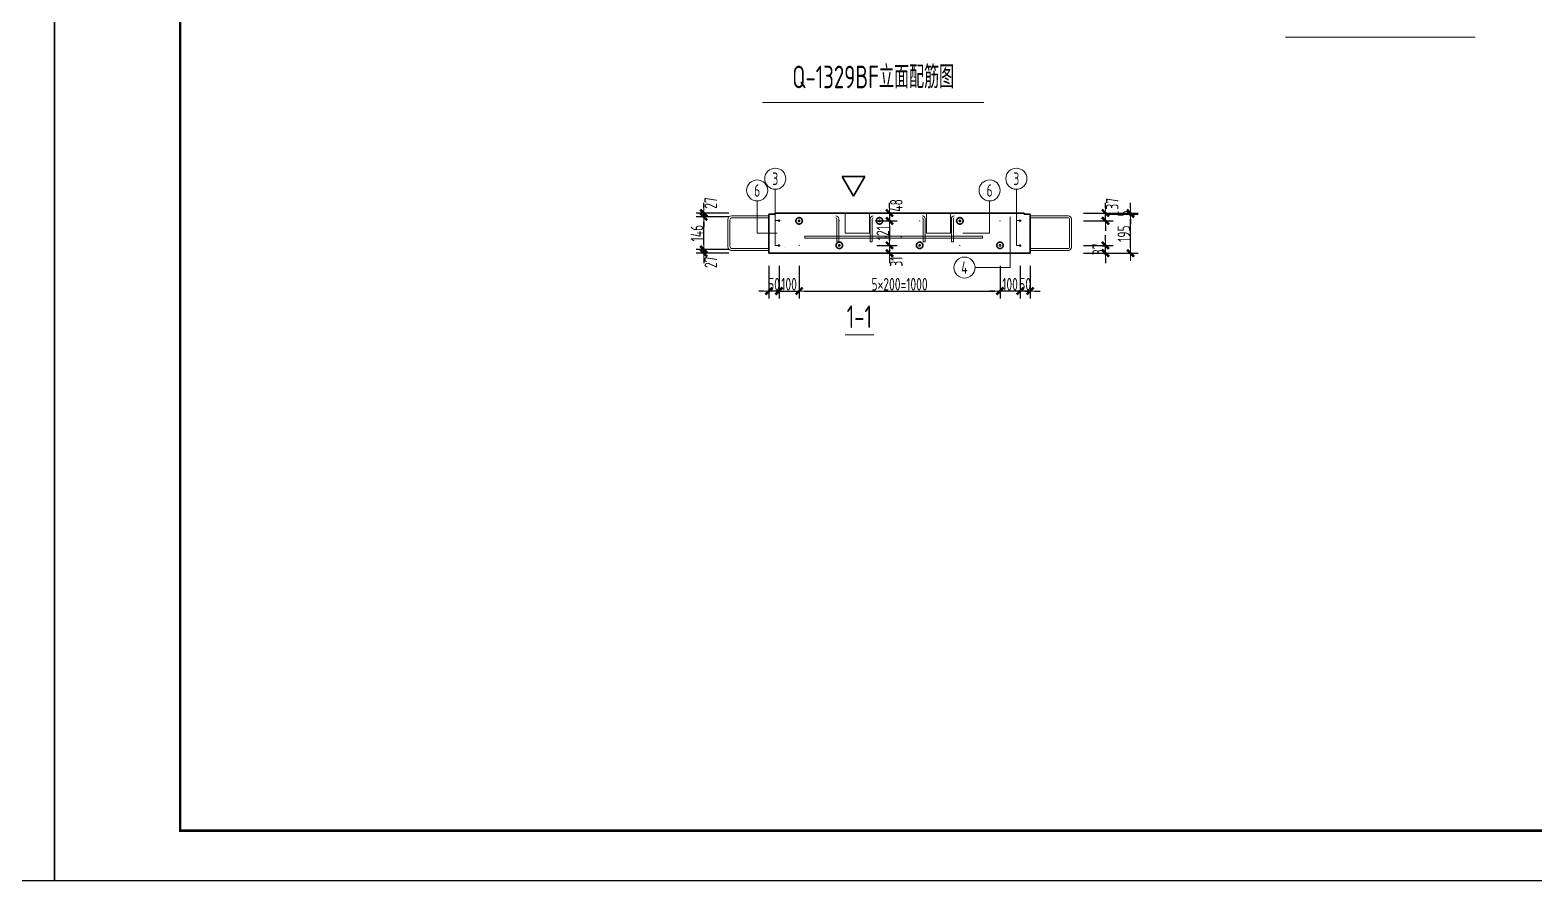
# Model space of a CAD drawing. Extents: x -85320 to 1679916, y -1321939 to 627.
# Drawn here: x 1201252 to 1231196, y -1117942 to -1100999 of the extents above; entities that cross this region are included whole.
import ezdxf
from ezdxf.enums import TextEntityAlignment as Align

# ---------------------------------------------------------------- set-up
doc = ezdxf.new("R2010")
doc.units = 0
doc.header["$LTSCALE"] = 1000
doc.linetypes.add('点划线', pattern=[1850, 1200, -300, 50, -300])
for name, color, linetype in [('BORDER', 7, 'Continuous'), ('打印线框', 7, 'Continuous'), ('拉模', 7, 'Continuous')]:
    doc.layers.add(name, color=color, linetype=linetype)
for name, color, linetype, lineweight in [('手孔', 6, 'Continuous', 0), ('直线', 7, 'Continuous', 18), ('预制墙图名', 7, 'Continuous', 18), ('预制墙墙身水平筋', 130, 'Continuous', 18), ('预制墙墙身纵向受力筋', 1, 'Continuous', 18), ('预制墙墙身纵向非受力筋', 94, 'Continuous', 18), ('预制墙墙身附加筋', 94, 'Continuous', 18), ('预制墙拉筋', 130, 'Continuous', 18), ('预制墙详图孔洞', 9, '点划线', 18), ('预制墙详图标注', 3, 'Continuous', 18), ('预制墙详图轮廓', 3, 'Continuous', 35)]:
    doc.layers.add(name, color=color, linetype=linetype, lineweight=lineweight)
doc.styles.add('样式 1', font='yjkeng.shx', dxfattribs={"width": 0.7, "bigfont": 'yjkchn.shx'})
doc.styles.add('样式 2', font='yjkeng.shx', dxfattribs={"width": 0.7, "bigfont": 'yjkchn.shx'})
doc.dimstyles.new('盈建科结构', dxfattribs={"dimscale": 100, "dimtxt": 2.5, "dimasz": 1, "dimexe": 1.5, "dimexo": 0.625, "dimgap": 0.1, "dimtad": 1, "dimdec": 0, "dimrnd": 1, "dimzin": 0, "dimdsep": 46, "dimtxsty": '样式 1', "dimblk": '_yjkbk', "dimblk1": 'ARCHTICK', "dimblk2": 'ARCHTICK', "dimcen": 0.09, "dimadec": 0, "dimazin": 0, "dimtfac": 1, "dimtdec": 4, "dimtix": 1, "dimtmove": 2, "dimatfit": 3, "dimfxl": 1, "dimtolj": 1, "dimtzin": 0, "dimarcsym": 0})

# ---------------------------------------------------------------- blocks, each defined once
blk = doc.blocks.new('_yjkbk')
blk.add_line((-1, 0), (1.5, 0))
blk.add_lwpolyline([(-0.7, -0.7, 0.5, 0.5, 0), (0.7, 0.7, 0.5, 0.5, 0)], format="xyseb")
blk = doc.blocks.new('*D3576')
at = {"layer": 'Defpoints', "color": 0, "transparency": 16777216}
for p in [(1220965, -1105695), (1221165, -1105695), (1220965, -1106195)]:
    blk.add_point(p, dxfattribs=at)
at = {"layer": '预制墙详图标注', "color": 0, "lineweight": -2, "transparency": 16777216}
for p, q in [((1220965, -1105695), (1220965, -1106345)), ((1221165, -1105695), (1221165, -1106345)), ((1220865, -1106195), (1220765, -1106195)), ((1221165, -1106195), (1220965, -1106195)), ((1221265, -1106195), (1221365, -1106195))]:
    blk.add_line(p, q, dxfattribs=at)
at = {"layer": '预制墙详图标注', "color": 0, "lineweight": -2, "transparency": 16777216, "xscale": 100, "yscale": 100, "zscale": 100}
blk.add_blockref('_yjkbk', (1220965, -1106195), dxfattribs=at)
at = {"layer": '预制墙详图标注', "color": 0, "lineweight": -2, "transparency": 16777216, "xscale": 100, "yscale": 100, "zscale": 100, "rotation": 180}
blk.add_blockref('_yjkbk', (1221165, -1106195), dxfattribs=at)
at = {"layer": '预制墙详图标注', "color": 0, "transparency": 16777216, "insert": (1221065, -1106185), "char_height": 250, "attachment_point": 8, "style": '样式 1'}
blk.add_mtext('\\A1;50', dxfattribs=at)
blk = doc.blocks.new('_ArchTick')
at = {"color": 0, "linetype": 'ByBlock', "const_width": 0.4}
blk.add_lwpolyline([(-0.5, -0.5), (0.5, 0.5)], dxfattribs=at)
blk = doc.blocks.new('*D3577')
at = {"layer": 'Defpoints', "color": 0, "transparency": 16777216}
for p in [(1216565, -1105695), (1220565, -1105695), (1220565, -1106195)]:
    blk.add_point(p, dxfattribs=at)
at = {"layer": '预制墙详图标注', "color": 0, "lineweight": -2, "transparency": 16777216}
for p, q in [((1216565, -1105757), (1216565, -1106345)), ((1220565, -1105757), (1220565, -1106345)), ((1216665, -1106195), (1220465, -1106195))]:
    blk.add_line(p, q, dxfattribs=at)
at = {"layer": '预制墙详图标注', "color": 0, "lineweight": -2, "transparency": 16777216, "xscale": 100, "yscale": 100, "zscale": 100, "rotation": 180}
blk.add_blockref('_yjkbk', (1216565, -1106195), dxfattribs=at)
at = {"layer": '预制墙详图标注', "color": 0, "lineweight": -2, "transparency": 16777216, "xscale": 100, "yscale": 100, "zscale": 100}
blk.add_blockref('_yjkbk', (1220565, -1106195), dxfattribs=at)
at = {"layer": '预制墙详图标注', "color": 0, "transparency": 16777216, "insert": (1218565, -1106185), "char_height": 250, "attachment_point": 8, "style": '样式 1'}
blk.add_mtext('\\A1;5×200=1000', dxfattribs=at)
blk = doc.blocks.new('*D3578')
at = {"layer": 'Defpoints', "color": 0, "transparency": 16777216}
for p in [(1215965, -1105695), (1216165, -1105695), (1215965, -1106195)]:
    blk.add_point(p, dxfattribs=at)
at = {"layer": '预制墙详图标注', "color": 0, "lineweight": -2, "transparency": 16777216}
for p, q in [((1215965, -1105695), (1215965, -1106345)), ((1216165, -1105695), (1216165, -1106345)), ((1215865, -1106195), (1215765, -1106195)), ((1216165, -1106195), (1215965, -1106195)), ((1216265, -1106195), (1216365, -1106195))]:
    blk.add_line(p, q, dxfattribs=at)
at = {"layer": '预制墙详图标注', "color": 0, "lineweight": -2, "transparency": 16777216, "xscale": 100, "yscale": 100, "zscale": 100}
blk.add_blockref('_yjkbk', (1215965, -1106195), dxfattribs=at)
at = {"layer": '预制墙详图标注', "color": 0, "lineweight": -2, "transparency": 16777216, "xscale": 100, "yscale": 100, "zscale": 100, "rotation": 180}
blk.add_blockref('_yjkbk', (1216165, -1106195), dxfattribs=at)
at = {"layer": '预制墙详图标注', "color": 0, "transparency": 16777216, "insert": (1216065, -1106185), "char_height": 250, "attachment_point": 8, "style": '样式 1'}
blk.add_mtext('\\A1;50', dxfattribs=at)
blk = doc.blocks.new('*D3579')
at = {"layer": 'Defpoints', "color": 0, "transparency": 16777216}
for p in [(1220565, -1105695), (1220965, -1105695), (1220565, -1106195)]:
    blk.add_point(p, dxfattribs=at)
at = {"layer": '预制墙详图标注', "color": 0, "lineweight": -2, "transparency": 16777216}
for p, q in [((1220565, -1105695), (1220565, -1106345)), ((1220965, -1105695), (1220965, -1106345)), ((1220465, -1106195), (1220365, -1106195)), ((1220965, -1106195), (1220565, -1106195)), ((1221065, -1106195), (1221165, -1106195))]:
    blk.add_line(p, q, dxfattribs=at)
at = {"layer": '预制墙详图标注', "color": 0, "lineweight": -2, "transparency": 16777216, "xscale": 100, "yscale": 100, "zscale": 100}
blk.add_blockref('_yjkbk', (1220565, -1106195), dxfattribs=at)
at = {"layer": '预制墙详图标注', "color": 0, "lineweight": -2, "transparency": 16777216, "xscale": 100, "yscale": 100, "zscale": 100, "rotation": 180}
blk.add_blockref('_yjkbk', (1220965, -1106195), dxfattribs=at)
at = {"layer": '预制墙详图标注', "color": 0, "transparency": 16777216, "insert": (1220765, -1106185), "char_height": 250, "attachment_point": 8, "style": '样式 1'}
blk.add_mtext('\\A1;100', dxfattribs=at)
blk = doc.blocks.new('*D3580')
at = {"layer": 'Defpoints', "color": 0, "transparency": 16777216}
for p in [(1216165, -1105695), (1216565, -1105695), (1216565, -1106195)]:
    blk.add_point(p, dxfattribs=at)
at = {"layer": '预制墙详图标注', "color": 0, "lineweight": -2, "transparency": 16777216}
for p, q in [((1216165, -1105695), (1216165, -1106345)), ((1216565, -1105695), (1216565, -1106345)), ((1216065, -1106195), (1215965, -1106195)), ((1216165, -1106195), (1216565, -1106195)), ((1216665, -1106195), (1216765, -1106195))]:
    blk.add_line(p, q, dxfattribs=at)
at = {"layer": '预制墙详图标注', "color": 0, "lineweight": -2, "transparency": 16777216, "xscale": 100, "yscale": 100, "zscale": 100}
blk.add_blockref('_yjkbk', (1216165, -1106195), dxfattribs=at)
at = {"layer": '预制墙详图标注', "color": 0, "lineweight": -2, "transparency": 16777216, "xscale": 100, "yscale": 100, "zscale": 100, "rotation": 180}
blk.add_blockref('_yjkbk', (1216565, -1106195), dxfattribs=at)
at = {"layer": '预制墙详图标注', "color": 0, "transparency": 16777216, "insert": (1216365, -1106185), "char_height": 250, "attachment_point": 8, "style": '样式 1'}
blk.add_mtext('\\A1;100', dxfattribs=at)
blk = doc.blocks.new('*D3608')
at = {"layer": 'Defpoints', "color": 0, "transparency": 16777216}
for p in [(1214665, -1105366), (1215165, -1105366), (1215165, -1105442)]:
    blk.add_point(p, dxfattribs=at)
at = {"layer": '预制墙详图标注', "color": 0, "lineweight": -2, "transparency": 16777216}
for p, q in [((1214665, -1105266), (1214665, -1105166)), ((1215165, -1105366), (1214515, -1105366)), ((1215165, -1105442), (1214515, -1105442)), ((1214665, -1105442), (1214665, -1105366)), ((1214665, -1105542), (1214665, -1105642))]:
    blk.add_line(p, q, dxfattribs=at)
at = {"layer": '预制墙详图标注', "color": 0, "lineweight": -2, "transparency": 16777216, "xscale": 100, "yscale": 100, "zscale": 100}
for p, rotation in [((1214665, -1105366), 270), ((1214665, -1105442), 90)]:
    blk.add_blockref('_yjkbk', p, dxfattribs=dict(at, rotation=rotation))
at = {"layer": '预制墙详图标注', "color": 0, "transparency": 16777216, "insert": (1214933, -1105622), "char_height": 250, "attachment_point": 8, "rotation": 90, "style": '样式 1'}
blk.add_mtext('\\A1;27', dxfattribs=at)
blk = doc.blocks.new('*D3609')
at = {"layer": 'Defpoints', "color": 0, "transparency": 16777216}
for p in [(1214665, -1104718), (1215165, -1104718), (1215165, -1105366)]:
    blk.add_point(p, dxfattribs=at)
at = {"layer": '预制墙详图标注', "color": 0, "lineweight": -2, "transparency": 16777216}
for p, q in [((1215165, -1104718), (1214515, -1104718)), ((1214665, -1105266), (1214665, -1104818)), ((1215165, -1105366), (1214515, -1105366))]:
    blk.add_line(p, q, dxfattribs=at)
at = {"layer": '预制墙详图标注', "color": 0, "lineweight": -2, "transparency": 16777216, "xscale": 100, "yscale": 100, "zscale": 100}
for p, rotation in [((1214665, -1104718), 90), ((1214665, -1105366), 270)]:
    blk.add_blockref('_yjkbk', p, dxfattribs=dict(at, rotation=rotation))
at = {"layer": '预制墙详图标注', "color": 0, "transparency": 16777216, "insert": (1214655, -1105042), "char_height": 250, "attachment_point": 8, "rotation": 90, "style": '样式 1'}
blk.add_mtext('\\A1;146', dxfattribs=at)
blk = doc.blocks.new('*D3610')
at = {"layer": 'Defpoints', "color": 0, "transparency": 16777216}
for p in [(1214665, -1104642), (1215165, -1104642), (1215165, -1104718)]:
    blk.add_point(p, dxfattribs=at)
at = {"layer": '预制墙详图标注', "color": 0, "lineweight": -2, "transparency": 16777216}
for p, q in [((1214665, -1104542), (1214665, -1104442)), ((1215165, -1104642), (1214515, -1104642)), ((1215165, -1104718), (1214515, -1104718)), ((1214665, -1104718), (1214665, -1104642)), ((1214665, -1104818), (1214665, -1104918))]:
    blk.add_line(p, q, dxfattribs=at)
at = {"layer": '预制墙详图标注', "color": 0, "lineweight": -2, "transparency": 16777216, "xscale": 100, "yscale": 100, "zscale": 100}
for p, rotation in [((1214665, -1104642), 270), ((1214665, -1104718), 90)]:
    blk.add_blockref('_yjkbk', p, dxfattribs=dict(at, rotation=rotation))
at = {"layer": '预制墙详图标注', "color": 0, "transparency": 16777216, "insert": (1214930, -1104442), "char_height": 250, "attachment_point": 8, "rotation": 90, "style": '样式 1'}
blk.add_mtext('\\A1;27', dxfattribs=at)
blk = doc.blocks.new('*D3628')
at = {"layer": 'Defpoints', "color": 0, "transparency": 16777216}
for p in [(1218115, -1105286), (1218115, -1105442), (1218365, -1105442)]:
    blk.add_point(p, dxfattribs=at)
at = {"layer": '预制墙详图标注', "color": 0, "lineweight": -2, "transparency": 16777216}
for p, q in [((1218365, -1105186), (1218365, -1105086)), ((1218115, -1105286), (1218515, -1105286)), ((1218115, -1105442), (1218515, -1105442)), ((1218365, -1105286), (1218365, -1105442)), ((1218365, -1105542), (1218365, -1105642))]:
    blk.add_line(p, q, dxfattribs=at)
at = {"layer": '预制墙详图标注', "color": 0, "lineweight": -2, "transparency": 16777216, "xscale": 100, "yscale": 100, "zscale": 100}
for p, rotation in [((1218365, -1105286), 270), ((1218365, -1105442), 90)]:
    blk.add_blockref('_yjkbk', p, dxfattribs=dict(at, rotation=rotation))
at = {"layer": '预制墙详图标注', "color": 0, "transparency": 16777216, "insert": (1218625, -1105610), "char_height": 250, "attachment_point": 8, "rotation": 90, "style": '样式 1'}
blk.add_mtext('\\A1;31', dxfattribs=at)
blk = doc.blocks.new('*D3629')
at = {"layer": 'Defpoints', "color": 0, "transparency": 16777216}
for p in [(1218115, -1104798), (1218115, -1105286), (1218365, -1105286)]:
    blk.add_point(p, dxfattribs=at)
at = {"layer": '预制墙详图标注', "color": 0, "lineweight": -2, "transparency": 16777216}
for p, q in [((1218115, -1104798), (1218515, -1104798)), ((1218365, -1104898), (1218365, -1105186)), ((1218115, -1105286), (1218515, -1105286))]:
    blk.add_line(p, q, dxfattribs=at)
at = {"layer": '预制墙详图标注', "color": 0, "lineweight": -2, "transparency": 16777216, "xscale": 100, "yscale": 100, "zscale": 100}
for p, rotation in [((1218365, -1104798), 90), ((1218365, -1105286), 270)]:
    blk.add_blockref('_yjkbk', p, dxfattribs=dict(at, rotation=rotation))
at = {"layer": '预制墙详图标注', "color": 0, "transparency": 16777216, "insert": (1218355, -1105042), "char_height": 250, "attachment_point": 8, "rotation": 90, "style": '样式 1'}
blk.add_mtext('\\A1;121', dxfattribs=at)
blk = doc.blocks.new('*D3630')
at = {"layer": 'Defpoints', "color": 0, "transparency": 16777216}
for p in [(1218115, -1104642), (1218115, -1104798), (1218365, -1104798)]:
    blk.add_point(p, dxfattribs=at)
at = {"layer": '预制墙详图标注', "color": 0, "lineweight": -2, "transparency": 16777216}
for p, q in [((1218365, -1104542), (1218365, -1104442)), ((1218115, -1104642), (1218515, -1104642)), ((1218115, -1104798), (1218515, -1104798)), ((1218365, -1104642), (1218365, -1104798)), ((1218365, -1104898), (1218365, -1104998))]:
    blk.add_line(p, q, dxfattribs=at)
at = {"layer": '预制墙详图标注', "color": 0, "lineweight": -2, "transparency": 16777216, "xscale": 100, "yscale": 100, "zscale": 100}
for p, rotation in [((1218365, -1104642), 270), ((1218365, -1104798), 90)]:
    blk.add_blockref('_yjkbk', p, dxfattribs=dict(at, rotation=rotation))
at = {"layer": '预制墙详图标注', "color": 0, "transparency": 16777216, "insert": (1218625, -1104490), "char_height": 250, "attachment_point": 8, "rotation": 90, "style": '样式 1'}
blk.add_mtext('\\A1;48', dxfattribs=at)
blk = doc.blocks.new('图框1')
at = {"layer": 'BORDER', "const_width": 50}
blk.add_lwpolyline([(1377779, -823089), (1377779, -783089), (1433679, -783089), (1433679, -823089)], close=True, dxfattribs=at)
blk = doc.blocks.new('闭口大左')
at = {"layer": '预制墙墙身水平筋', "color": 4, "lineweight": 0}
for p, q in [((1052669, -854687), (1052669, -855255)), ((1052709, -854687), (1052709, -855255))]:
    blk.add_line(p, q, dxfattribs=at)
at = {"layer": '预制墙墙身水平筋', "lineweight": 0}
for p, q in [((1052729, -854627), (1053489, -854627)), ((1052729, -854627), (1053489, -854627)), ((1052729, -854627), (1053489, -854627)), ((1052729, -854627), (1053489, -854627)), ((1052729, -854627), (1053489, -854627)), ((1052729, -854627), (1053489, -854627)), ((1052729, -854627), (1053489, -854627)), ((1052729, -854627), (1053489, -854627)), ((1052729, -854627), (1053489, -854627)), ((1052729, -854627), (1053489, -854627)), ((1052729, -854627), (1053489, -854627)), ((1052729, -854627), (1053489, -854627)), ((1052729, -854627), (1053489, -854627)), ((1052729, -854627), (1053489, -854627)), ((1052729, -854627), (1053489, -854627)), ((1053489, -854667), (1052729, -854667)), ((1053489, -854667), (1052729, -854667)), ((1053489, -854667), (1052729, -854667)), ((1053489, -854667), (1052729, -854667)), ((1053489, -854667), (1052729, -854667)), ((1053489, -854667), (1052729, -854667)), ((1053489, -854667), (1052729, -854667)), ((1053489, -854667), (1052729, -854667)), ((1053489, -854667), (1052729, -854667)), ((1053489, -854667), (1052729, -854667)), ((1053489, -854667), (1052729, -854667)), ((1053489, -854667), (1052729, -854667)), ((1053489, -854667), (1052729, -854667)), ((1053489, -854667), (1052729, -854667)), ((1053489, -854667), (1052729, -854667)), ((1052729, -855275), (1053489, -855275)), ((1053489, -855315), (1052729, -855315))]:
    blk.add_line(p, q, dxfattribs=at)
for centre, radius, start, end in [((1052729, -854687), 60, 90, 180), ((1052729, -854687), 60, 90, 180), ((1052729, -854687), 60, 90, 180), ((1052729, -854687), 60, 90, 180), ((1052729, -854687), 60, 90, 180), ((1052729, -854687), 60, 90, 180), ((1052729, -854687), 60, 90, 180), ((1052729, -854687), 60, 90, 180), ((1052729, -854687), 60, 90, 180), ((1052729, -854687), 60, 90, 180), ((1052729, -854687), 60, 90, 180), ((1052729, -854687), 60, 90, 180), ((1052729, -854687), 60, 90, 180), ((1052729, -854687), 60, 90, 180), ((1052729, -854687), 20, 90, 180), ((1052729, -854687), 20, 90, 180), ((1052729, -854687), 20, 90, 180), ((1052729, -854687), 20, 90, 180), ((1052729, -854687), 20, 90, 180), ((1052729, -854687), 20, 90, 180), ((1052729, -854687), 20, 90, 180), ((1052729, -854687), 20, 90, 180), ((1052729, -854687), 20, 90, 180), ((1052729, -854687), 20, 90, 180), ((1052729, -854687), 20, 90, 180), ((1052729, -854687), 20, 90, 180), ((1052729, -854687), 20, 90, 180), ((1052729, -854687), 20, 90, 180), ((1052729, -855255), 60, 180, 270), ((1052729, -855255), 20, 180, 270)]:
    blk.add_arc(centre, radius, start, end, dxfattribs=at)
blk = doc.blocks.new('u闭口大右')
at = {"layer": '预制墙墙身水平筋', "lineweight": 0}
for p, q in [((1059089, -854627), (1059833, -854627)), ((1059089, -854627), (1059833, -854627)), ((1059089, -854627), (1059833, -854627)), ((1059089, -854627), (1059833, -854627)), ((1059089, -854627), (1059833, -854627)), ((1059089, -854627), (1059833, -854627)), ((1059089, -854627), (1059833, -854627)), ((1059089, -854627), (1059833, -854627)), ((1059089, -854627), (1059833, -854627)), ((1059089, -854627), (1059833, -854627)), ((1059089, -854627), (1059833, -854627)), ((1059089, -854627), (1059833, -854627)), ((1059089, -854627), (1059833, -854627)), ((1059089, -854627), (1059833, -854627)), ((1059089, -854627), (1059833, -854627)), ((1059833, -854667), (1059089, -854667)), ((1059833, -854667), (1059089, -854667)), ((1059833, -854667), (1059089, -854667)), ((1059833, -854667), (1059089, -854667)), ((1059833, -854667), (1059089, -854667)), ((1059833, -854667), (1059089, -854667)), ((1059833, -854667), (1059089, -854667)), ((1059833, -854667), (1059089, -854667)), ((1059833, -854667), (1059089, -854667)), ((1059833, -854667), (1059089, -854667)), ((1059833, -854667), (1059089, -854667)), ((1059833, -854667), (1059089, -854667)), ((1059833, -854667), (1059089, -854667)), ((1059833, -854667), (1059089, -854667)), ((1059833, -854667), (1059089, -854667)), ((1059869, -854732), (1059869, -854703)), ((1059869, -854732), (1059869, -854703)), ((1059869, -854732), (1059869, -854703)), ((1059869, -854732), (1059869, -854703)), ((1059869, -854732), (1059869, -854703)), ((1059869, -854732), (1059869, -854703)), ((1059869, -854732), (1059869, -854703)), ((1059869, -854732), (1059869, -854703)), ((1059869, -854732), (1059869, -854703)), ((1059869, -854732), (1059869, -854703)), ((1059869, -854732), (1059869, -854703)), ((1059869, -854732), (1059869, -854703)), ((1059869, -854732), (1059869, -854703)), ((1059869, -854732), (1059869, -854703)), ((1059869, -854732), (1059869, -854703)), ((1059909, -854703), (1059909, -854732)), ((1059909, -854703), (1059909, -854732)), ((1059909, -854703), (1059909, -854732)), ((1059909, -854703), (1059909, -854732)), ((1059909, -854703), (1059909, -854732)), ((1059909, -854703), (1059909, -854732)), ((1059909, -854703), (1059909, -854732)), ((1059909, -854703), (1059909, -854732)), ((1059909, -854703), (1059909, -854732)), ((1059909, -854703), (1059909, -854732)), ((1059909, -854703), (1059909, -854732)), ((1059909, -854703), (1059909, -854732)), ((1059909, -854703), (1059909, -854732)), ((1059909, -854703), (1059909, -854732)), ((1059909, -854703), (1059909, -854732)), ((1059089, -855275), (1059833, -855275)), ((1059089, -855275), (1059833, -855275)), ((1059089, -855275), (1059833, -855275)), ((1059089, -855275), (1059833, -855275)), ((1059089, -855275), (1059833, -855275)), ((1059089, -855275), (1059833, -855275)), ((1059089, -855275), (1059833, -855275)), ((1059089, -855275), (1059833, -855275)), ((1059089, -855275), (1059833, -855275)), ((1059089, -855275), (1059833, -855275)), ((1059089, -855275), (1059833, -855275)), ((1059089, -855275), (1059833, -855275)), ((1059089, -855275), (1059833, -855275)), ((1059089, -855275), (1059833, -855275)), ((1059089, -855275), (1059833, -855275)), ((1059833, -855315), (1059089, -855315))]:
    blk.add_line(p, q, dxfattribs=at)
at = {"layer": '预制墙墙身水平筋', "color": 4, "lineweight": 0}
for p, q in [((1059869, -854703), (1059869, -855238)), ((1059909, -854703), (1059909, -855238))]:
    blk.add_line(p, q, dxfattribs=at)
at = {"layer": '预制墙墙身水平筋', "lineweight": 0}
for centre, radius, start, end in [((1059833, -854703), 76.6, 360, 90), ((1059833, -854703), 76.6, 360, 90), ((1059833, -854703), 76.6, 360, 90), ((1059833, -854703), 76.6, 360, 90), ((1059833, -854703), 76.6, 360, 90), ((1059833, -854703), 76.6, 360, 90), ((1059833, -854703), 76.6, 360, 90), ((1059833, -854703), 76.6, 360, 90), ((1059833, -854703), 76.6, 360, 90), ((1059833, -854703), 76.6, 360, 90), ((1059833, -854703), 76.6, 360, 90), ((1059833, -854703), 76.6, 360, 90), ((1059833, -854703), 76.6, 360, 90), ((1059833, -854703), 76.6, 360, 90), ((1059833, -854703), 36.6, 360, 90), ((1059833, -854703), 36.6, 360, 90), ((1059833, -854703), 36.6, 360, 90), ((1059833, -854703), 36.6, 360, 90), ((1059833, -854703), 36.6, 360, 90), ((1059833, -854703), 36.6, 360, 90), ((1059833, -854703), 36.6, 360, 90), ((1059833, -854703), 36.6, 360, 90), ((1059833, -854703), 36.6, 360, 90), ((1059833, -854703), 36.6, 360, 90), ((1059833, -854703), 36.6, 360, 90), ((1059833, -854703), 36.6, 360, 90), ((1059833, -854703), 36.6, 360, 90), ((1059833, -854703), 36.6, 360, 90), ((1059833, -855238), 76.6, 270, 0), ((1059833, -855238), 76.6, 270, 0), ((1059833, -855238), 76.6, 270, 0), ((1059833, -855238), 76.6, 270, 0), ((1059833, -855238), 76.6, 270, 0), ((1059833, -855238), 76.6, 270, 0), ((1059833, -855238), 76.6, 270, 0), ((1059833, -855238), 76.6, 270, 0), ((1059833, -855238), 76.6, 270, 0), ((1059833, -855238), 76.6, 270, 0), ((1059833, -855238), 76.6, 270, 0), ((1059833, -855238), 76.6, 270, 0), ((1059833, -855238), 76.6, 270, 0), ((1059833, -855238), 36.6, 270, 0), ((1059833, -855238), 76.6, 270, 0)]:
    blk.add_arc(centre, radius, start, end, dxfattribs=at)
blk = doc.blocks.new('手孔弯筋')
at = {"layer": '预制墙墙身水平筋', "color": 4, "lineweight": 0}
blk.add_line((1057610, -855147), (1057650, -855147), dxfattribs=at)
at = {"layer": '预制墙拉筋', "lineweight": 0}
for p, q in [((1057610, -854684), (1057610, -855147)), ((1057650, -855147), (1057650, -854684))]:
    blk.add_line(p, q, dxfattribs=at)
for radius in [57.5, 17.5]:
    blk.add_arc((1057592, -854684), radius, 360, 90, dxfattribs=at)
blk = doc.blocks.new('*D3671')
at = {"layer": 'Defpoints', "color": 0, "transparency": 16777216}
for p in [(1222165, -1105286), (1222165, -1105442), (1222665, -1105286)]:
    blk.add_point(p, dxfattribs=at)
at = {"layer": '预制墙详图标注', "color": 0, "lineweight": -2, "transparency": 16777216}
for p, q in [((1222665, -1105186), (1222665, -1105086)), ((1222228, -1105286), (1222815, -1105286)), ((1222228, -1105442), (1222815, -1105442)), ((1222665, -1105442), (1222665, -1105286)), ((1222665, -1105542), (1222665, -1105642))]:
    blk.add_line(p, q, dxfattribs=at)
at = {"layer": '预制墙详图标注', "color": 0, "lineweight": -2, "transparency": 16777216, "xscale": 100, "yscale": 100, "zscale": 100}
for p, rotation in [((1222665, -1105286), 270), ((1222665, -1105442), 90)]:
    blk.add_blockref('_yjkbk', p, dxfattribs=dict(at, rotation=rotation))
at = {"layer": '预制墙详图标注', "color": 0, "transparency": 16777216, "insert": (1222655, -1105364), "char_height": 250, "attachment_point": 8, "rotation": 90, "style": '样式 1'}
blk.add_mtext('\\A1;37', dxfattribs=at)
blk = doc.blocks.new('*D3672')
at = {"layer": 'Defpoints', "color": 0, "transparency": 16777216}
for p in [(1222165, -1104642), (1222165, -1104798), (1222665, -1104642)]:
    blk.add_point(p, dxfattribs=at)
at = {"layer": '预制墙详图标注', "color": 0, "lineweight": -2, "transparency": 16777216}
for p, q in [((1222665, -1104542), (1222665, -1104442)), ((1222228, -1104642), (1222815, -1104642)), ((1222228, -1104798), (1222815, -1104798)), ((1222665, -1104798), (1222665, -1104642)), ((1222665, -1104898), (1222665, -1104998))]:
    blk.add_line(p, q, dxfattribs=at)
at = {"layer": '预制墙详图标注', "color": 0, "lineweight": -2, "transparency": 16777216, "xscale": 100, "yscale": 100, "zscale": 100}
for p, rotation in [((1222665, -1104642), 270), ((1222665, -1104798), 90)]:
    blk.add_blockref('_yjkbk', p, dxfattribs=dict(at, rotation=rotation))
at = {"layer": '预制墙详图标注', "color": 0, "transparency": 16777216, "insert": (1222925, -1104457), "char_height": 250, "attachment_point": 8, "rotation": 90, "style": '样式 1'}
blk.add_mtext('\\A1;37', dxfattribs=at)
blk = doc.blocks.new('*D3673')
at = {"layer": 'Defpoints', "color": 0, "transparency": 16777216}
for p in [(1222665, -1104662), (1223165, -1104662), (1222665, -1105442)]:
    blk.add_point(p, dxfattribs=at)
at = {"layer": '预制墙详图标注', "color": 0, "lineweight": -2, "transparency": 16777216}
for p, q in [((1222728, -1104662), (1223315, -1104662)), ((1223165, -1105342), (1223165, -1104762)), ((1222728, -1105442), (1223315, -1105442))]:
    blk.add_line(p, q, dxfattribs=at)
at = {"layer": '预制墙详图标注', "color": 0, "lineweight": -2, "transparency": 16777216, "xscale": 100, "yscale": 100, "zscale": 100}
for p, rotation in [((1223165, -1104662), 90), ((1223165, -1105442), 270)]:
    blk.add_blockref('_yjkbk', p, dxfattribs=dict(at, rotation=rotation))
at = {"layer": '预制墙详图标注', "color": 0, "transparency": 16777216, "insert": (1223155, -1105052), "char_height": 250, "attachment_point": 8, "rotation": 90, "style": '样式 1'}
blk.add_mtext('\\A1;195', dxfattribs=at)
blk = doc.blocks.new('*D3674')
at = {"layer": 'Defpoints', "color": 0, "transparency": 16777216}
for p in [(1222665, -1104642), (1222665, -1104662), (1223165, -1104642)]:
    blk.add_point(p, dxfattribs=at)
at = {"layer": '预制墙详图标注', "color": 0, "lineweight": -2, "transparency": 16777216}
for p, q in [((1223165, -1104542), (1223165, -1104442)), ((1222728, -1104642), (1223315, -1104642)), ((1222728, -1104662), (1223315, -1104662)), ((1223165, -1104662), (1223165, -1104642)), ((1223165, -1104762), (1223165, -1104862))]:
    blk.add_line(p, q, dxfattribs=at)
at = {"layer": '预制墙详图标注', "color": 0, "lineweight": -2, "transparency": 16777216, "xscale": 100, "yscale": 100, "zscale": 100}
for p, rotation in [((1223165, -1104662), 90), ((1223165, -1104642), 270)]:
    blk.add_blockref('_yjkbk', p, dxfattribs=dict(at, rotation=rotation))
at = {"layer": '预制墙详图标注', "color": 0, "transparency": 16777216, "insert": (1223155, -1104652), "char_height": 250, "attachment_point": 8, "rotation": 90, "style": '样式 1'}
blk.add_mtext('\\A1;5', dxfattribs=at)

msp = doc.modelspace()

# ---------------------------------------------------------------- linework, layer by layer
at = {"layer": '手孔', "color": 6}
for points in [[(1217964.909, -1105042.058), (1217484.909, -1105042.058), (1217484.909, -1104642.058), (1217964.909, -1104642.058)], [(1219581.998, -1105042.058), (1219101.998, -1105042.058), (1219101.998, -1104642.058), (1219581.998, -1104642.058)]]:
    msp.add_lwpolyline(points, close=True, dxfattribs=at)
at = {"layer": '打印线框', "color": 1}
for points in [[(1142339.776, -1117942.171), (1142339.776, -1075942.171), (1201739.776, -1075942.171), (1201739.776, -1117942.171)], [(1201739.775, -1117942.171), (1201739.775, -1075942.171), (1261139.775, -1075942.171), (1261139.775, -1117942.171)]]:
    msp.add_lwpolyline(points, close=True, dxfattribs=at)
at = {"layer": '直线', "lineweight": 18}
for p, q in [((1216165.149, -1104794.058), (1216090.149, -1104794.058)), ((1220965.149, -1104794.058), (1220890.149, -1104794.058)), ((1220765.149, -1105366.058), (1220765.149, -1105728.058))]:
    msp.add_line(p, q, dxfattribs=at)
for points in [[(1216165.149, -1105290.058), (1216090.149, -1105290.058), (1216090.149, -1104169.058)], [(1220965.149, -1105290.058), (1220890.149, -1105290.058), (1220890.149, -1104169.058)], [(1216129.149, -1105042.058), (1215729.149, -1105042.058), (1215729.149, -1104402.058)], [(1219823.149, -1105042.058), (1220357.149, -1105042.058), (1220357.149, -1104402.058)], [(1220765.149, -1104718.058), (1220765.149, -1105728.058), (1220067.149, -1105728.058)]]:
    msp.add_lwpolyline(points, dxfattribs=at)
for centre in [(1215729.149, -1104192.058), (1216090.149, -1103959.058), (1220357.149, -1104192.058), (1220890.149, -1103959.058), (1219857.149, -1105728.058)]:
    msp.add_circle(centre, 210, dxfattribs=at)
at = {"layer": '预制墙图名', "lineweight": 18}
for p, q in [((1230028.227, -1101139.8), (1226252.07, -1101139.8)), ((1220245.589, -1102439.8), (1215834.708, -1102439.8)), ((1218049.86, -1107067.058), (1217480.437, -1107067.058))]:
    msp.add_line(p, q, dxfattribs=at)
at = {"layer": '预制墙墙身水平筋', "lineweight": 18, "const_width": 0.18}
for points in [[(1217295.821, -1104698.058), (1215965.149, -1104698.058)], [(1215965.149, -1104738.058), (1217295.821, -1104738.058)], [(1219018.742, -1104698.058), (1218039.779, -1104698.058)], [(1218039.779, -1104738.058), (1219018.742, -1104738.058)], [(1221165.149, -1104698.058), (1219653.494, -1104698.058)], [(1219653.494, -1104738.058), (1221165.149, -1104738.058)], [(1221165.149, -1105346.058), (1215965.149, -1105346.058)], [(1215965.149, -1105386.058), (1221165.149, -1105386.058)]]:
    msp.add_lwpolyline(points, dxfattribs=at)
at = {"layer": '预制墙墙身水平筋', "color": 4}
for points in [[(1218599.815, -1105101.707), (1216676.19, -1105101.707), (1216676.19, -1105141.707), (1218599.815, -1105141.707)], [(1220213.531, -1105101.707), (1218289.906, -1105101.707), (1218289.906, -1105141.707), (1220213.531, -1105141.707)]]:
    msp.add_lwpolyline(points, close=True, dxfattribs=at)
at = {"layer": '预制墙墙身纵向受力筋', "lineweight": 18, "const_width": 28}
for points in [[(1216551.149, -1104798.058, -1), (1216579.149, -1104798.058, -1)], [(1218151.149, -1104798.058, -1), (1218179.149, -1104798.058, -1)], [(1219751.149, -1104798.058, -1), (1219779.149, -1104798.058, -1)], [(1217351.149, -1105286.058, -1), (1217379.149, -1105286.058, -1)], [(1218951.149, -1105286.058, -1), (1218979.149, -1105286.058, -1)], [(1220551.149, -1105286.058, -1), (1220579.149, -1105286.058, -1)]]:
    msp.add_lwpolyline(points, format="xyb", close=True, dxfattribs=at)
at = {"layer": '预制墙墙身纵向非受力筋', "lineweight": 18, "const_width": 12}
for points in [[(1217359.149, -1104798.058, -1), (1217371.149, -1104798.058, -1)], [(1218959.149, -1104798.058, -1), (1218971.149, -1104798.058, -1)], [(1220559.149, -1104798.058, -1), (1220571.149, -1104798.058, -1)], [(1216559.149, -1105286.058, -1), (1216571.149, -1105286.058, -1)], [(1218159.149, -1105286.058, -1), (1218171.149, -1105286.058, -1)], [(1219759.149, -1105286.058, -1), (1219771.149, -1105286.058, -1)]]:
    msp.add_lwpolyline(points, format="xyb", close=True, dxfattribs=at)
at = {"layer": '预制墙墙身附加筋', "lineweight": 18, "const_width": 24}
for points in [[(1216153.149, -1104794.058, -1), (1216177.149, -1104794.058, -1)], [(1220953.149, -1104794.058, -1), (1220977.149, -1104794.058, -1)], [(1216153.149, -1105290.058, -1), (1216177.149, -1105290.058, -1)], [(1220953.149, -1105290.058, -1), (1220977.149, -1105290.058, -1)]]:
    msp.add_lwpolyline(points, format="xyb", close=True, dxfattribs=at)
at = {"layer": '预制墙拉筋', "lineweight": 18, "const_width": 0.18}
for points in [[(1216248.518, -1105302.416), (1216193.405, -1105380.328, -0.24342753), (1216159.146, -1105398.058), (1216144.147, -1105398.058), (1216144.147, -1105400.06, -0.414213568), (1216143.146, -1105399.059), (1216145.149, -1105399.059), (1216145.149, -1104700.055, -0.414213568), (1216159.146, -1104686.058), (1216174.145, -1104686.058, -0.24342753), (1216184.743, -1104691.543), (1216248.518, -1104781.699), (1216274.643, -1104763.219), (1216210.868, -1104673.063, 0.24342753), (1216174.145, -1104654.058), (1216159.146, -1104654.058, 0.414213568), (1216113.149, -1104700.055), (1216113.149, -1105399.059, 0.414213568), (1216144.147, -1105430.058), (1216159.146, -1105430.058, 0.24342753), (1216219.53, -1105398.808), (1216274.643, -1105320.896)], [(1217293.654, -1105320.896), (1217348.767, -1105398.808, 0.24342753), (1217409.151, -1105430.058), (1217424.15, -1105430.058, 0.414213568), (1217455.149, -1105399.059), (1217455.149, -1104700.055, 0.414213568), (1217409.151, -1104654.058), (1217394.152, -1104654.058, 0.24342753), (1217357.429, -1104673.063), (1217293.654, -1104763.219), (1217319.779, -1104781.699), (1217383.554, -1104691.543, -0.24342753), (1217394.152, -1104686.058), (1217409.151, -1104686.058, -0.414213568), (1217423.149, -1104700.055), (1217423.149, -1105399.059), (1217425.151, -1105399.059, -0.414213568), (1217424.15, -1105400.06), (1217424.15, -1105398.058), (1217409.151, -1105398.058, -0.24342753), (1217374.892, -1105380.328), (1217319.779, -1105302.416)], [(1219693.654, -1105320.896), (1219748.767, -1105398.808, 0.24342753), (1219809.151, -1105430.058), (1219824.15, -1105430.058, 0.414213568), (1219855.149, -1105399.059), (1219855.149, -1104700.055, 0.414213568), (1219809.151, -1104654.058), (1219794.152, -1104654.058, 0.24342753), (1219757.429, -1104673.063), (1219693.654, -1104763.219), (1219719.779, -1104781.699), (1219783.554, -1104691.543, -0.24342753), (1219794.152, -1104686.058), (1219809.151, -1104686.058, -0.414213568), (1219823.149, -1104700.055), (1219823.149, -1105399.059), (1219825.151, -1105399.059, -0.414213568), (1219824.15, -1105400.06), (1219824.15, -1105398.058), (1219809.151, -1105398.058, -0.24342753), (1219774.892, -1105380.328), (1219719.779, -1105302.416)], [(1220855.654, -1105320.896), (1220910.767, -1105398.808, 0.24342753), (1220971.151, -1105430.058), (1220986.15, -1105430.058, 0.414213568), (1221017.149, -1105399.059), (1221017.149, -1104700.055, 0.414213568), (1220971.151, -1104654.058), (1220956.152, -1104654.058, 0.24342753), (1220919.429, -1104673.063), (1220855.654, -1104763.219), (1220881.779, -1104781.699), (1220945.554, -1104691.543, -0.24342753), (1220956.152, -1104686.058), (1220971.151, -1104686.058, -0.414213568), (1220985.149, -1104700.055), (1220985.149, -1105399.059), (1220987.151, -1105399.059, -0.414213568), (1220986.15, -1105400.06), (1220986.15, -1105398.058), (1220971.151, -1105398.058, -0.24342753), (1220936.892, -1105380.328), (1220881.779, -1105302.416)]]:
    msp.add_lwpolyline(points, format="xyb", close=True, dxfattribs=at)
at = {"layer": '预制墙详图孔洞', "lineweight": 35}
for centre in [(1216565.149, -1104798.058), (1218165.149, -1104798.058), (1219765.149, -1104798.058), (1217365.149, -1105286.058), (1218965.149, -1105286.058), (1220565.149, -1105286.058)]:
    msp.add_circle(centre, 64, dxfattribs=at)
at = {"layer": '预制墙详图标注', "lineweight": 35}
for p, q in [((1217650.409, -1104303.669), (1217425.409, -1103913.958)), ((1217425.409, -1103913.958), (1217875.409, -1103913.958)), ((1217650.409, -1104303.669), (1217875.409, -1103913.958))]:
    msp.add_line(p, q, dxfattribs=at)
at = {"layer": '预制墙详图轮廓', "lineweight": 35}
for p, q in [((1216085.149, -1104662.058), (1215965.149, -1104662.058)), ((1215965.149, -1104662.058), (1215965.149, -1105422.058)), ((1221045.149, -1104642.058), (1216085.149, -1104642.058)), ((1216085.149, -1104642.058), (1216085.149, -1104662.058)), ((1221045.149, -1104662.058), (1221045.149, -1104642.058)), ((1221165.149, -1104662.058), (1221045.149, -1104662.058)), ((1221165.149, -1105442.058), (1221165.149, -1104662.058)), ((1215965.149, -1105422.058), (1215965.149, -1105442.058)), ((1215965.149, -1105442.058), (1216085.149, -1105442.058)), ((1221045.149, -1105442.058), (1216085.149, -1105442.058)), ((1221045.149, -1105442.058), (1221165.149, -1105442.058))]:
    msp.add_line(p, q, dxfattribs=at)

# ---------------------------------------------------------------- block references
at = {"layer": '拉模', "color": 3}
msp.add_blockref('图框1', (-173539.174, -293853.477), dxfattribs=at)
at = {"layer": '预制墙墙身水平筋', "color": 4, "xscale": -1}
for name, p in [('u闭口大右', (2275054.519, -250071.21)), ('手孔弯筋', (2275632.196, -250071.21)), ('手孔弯筋', (2277245.911, -250071.21)), ('闭口大左', (2274654.519, -250071.21))]:
    msp.add_blockref(name, p, dxfattribs=at)
at = {"layer": '预制墙墙身水平筋', "color": 4}
for p in [(159703.404, -250071.21), (161426.325, -250071.21)]:
    msp.add_blockref('手孔弯筋', p, dxfattribs=at)

# ---------------------------------------------------------------- texts
at = {"layer": '直线', "linetype": 'Continuous', "style": '样式 1', "width": 0.7}
for s, p in [('3', (1216090.149, -1103959.058)), ('3', (1220890.149, -1103959.058)), ('6', (1215729.149, -1104192.058)), ('6', (1220357.149, -1104192.058)), ('4', (1219857.149, -1105728.058))]:
    msp.add_text(s, height=250, dxfattribs=at).set_placement(p, align=Align.MIDDLE_CENTER)
at = {"layer": '预制墙图名', "linetype": 'Continuous', "style": '样式 2', "width": 0.7}
for s, p in [('Q-1329BF立面配筋图', (1218040.149, -1102292.058)), ('1-1', (1217765.149, -1107067.058))]:
    msp.add_text(s, height=450, dxfattribs=at).set_placement(p, align=Align.BOTTOM_CENTER)

# ---------------------------------------------------------------- dimensions: what is measured, and where the dimension line sits
at = {"layer": '预制墙详图标注'}
for base, p1, p2, angle, text, override, picture, middle in [((1214665.149, -1104642.058), (1215165.149, -1104718.058), (1215165.149, -1104642.058), 90, '27', {"dimexo": 0, "dimlfac": 0.25, "dimrnd": 5}, '*D3610', (1214805.393, -1104442.466)), ((1218365.149, -1104798.058), (1218115.149, -1104642.058), (1218115.149, -1104798.058), 270, '48', {"dimexo": 0, "dimlfac": 0.25, "dimrnd": 5}, '*D3630', (1218500.149, -1104489.828)), ((1222665.149, -1104642.058), (1222165.149, -1104798.058), (1222165.149, -1104642.058), 90, '37', {"dimlfac": 0.25, "dimrnd": 5}, '*D3672', (1222800.149, -1104456.635)), ((1214665.149, -1105366.058), (1215165.149, -1105442.058), (1215165.149, -1105366.058), 90, '27', {"dimexo": 0, "dimlfac": 0.25, "dimrnd": 5}, '*D3608', (1214807.908, -1105622.084)), ((1218365.149, -1105442.058), (1218115.149, -1105286.058), (1218115.149, -1105442.058), 270, '31', {"dimexo": 0, "dimlfac": 0.25, "dimrnd": 5}, '*D3628', (1218500.149, -1105609.924))]:
    dim = msp.add_linear_dim(base=base, p1=p1, p2=p2, angle=angle, text=text, dimstyle='盈建科结构', override=override, dxfattribs=at)
    dim.commit()
    dim.dimension.update_dxf_attribs({"geometry": picture, "text_midpoint": middle, "dimtype": 161})
for p1, p2, distance, text, override, picture, middle in [((1215165.149, -1105366.058), (1215165.149, -1104718.058), 500, '146', {"dimscale": 100, "dimtxt": 2.5, "dimasz": 1, "dimexe": 1.5, "dimexo": 0, "dimgap": 0.1, "dimtad": 1, "dimlfac": 0.25, "dimrnd": 5, "dimdle": 0, "dimfxlon": 0}, '*D3609', (1214530.149, -1105042.058)), ((1218115.149, -1104798.058), (1218115.149, -1105286.058), 250, '121', {"dimscale": 100, "dimtxt": 2.5, "dimasz": 1, "dimexe": 1.5, "dimexo": 0, "dimgap": 0.1, "dimtad": 1, "dimlfac": 0.25, "dimrnd": 5, "dimdle": 0, "dimfxlon": 0}, '*D3629', (1218230.149, -1105042.058)), ((1222165.149, -1105442.058), (1222165.149, -1105286.058), -500, '37', {"dimscale": 100, "dimtxt": 2.5, "dimasz": 1, "dimexe": 1.5, "dimexo": 0.625, "dimgap": 0.1, "dimtad": 1, "dimlfac": 0.25, "dimrnd": 5, "dimdle": 0, "dimtix": 1, "dimfxlon": 0}, '*D3671', (1222530.149, -1105364.058)), ((1216565.149, -1105694.931), (1220565.149, -1105694.931), -500, '5×200=1000', {"dimscale": 100, "dimtxt": 2.5, "dimasz": 1, "dimexe": 1.5, "dimexo": 0.625, "dimgap": 0.1, "dimtad": 1, "dimlfac": 0.25, "dimrnd": 5, "dimdle": 0, "dimtix": 1, "dimfxlon": 0}, '*D3577', (1218565.149, -1106059.931))]:
    dim = msp.add_aligned_dim(p1=p1, p2=p2, distance=distance, text=text, dimstyle='盈建科结构', override=override, dxfattribs=at)
    dim.commit()
    dim.dimension.update_dxf_attribs({"geometry": picture, "text_midpoint": middle})
for p1, p2, distance, override, picture, middle in [((1222665.149, -1104662.058), (1222665.149, -1104642.058), -500, {"dimscale": 100, "dimtxt": 2.5, "dimasz": 1, "dimexe": 1.5, "dimexo": 0.625, "dimgap": 0.1, "dimtad": 1, "dimlfac": 0.25, "dimrnd": 5, "dimdle": 0, "dimtix": 1, "dimfxlon": 0}, '*D3674', (1223030.149, -1104652.058)), ((1222665.149, -1105442.058), (1222665.149, -1104662.058), -500, {"dimscale": 100, "dimtxt": 2.5, "dimasz": 1, "dimexe": 1.5, "dimexo": 0.625, "dimgap": 0.1, "dimtad": 1, "dimlfac": 0.25, "dimrnd": 5, "dimdle": 0, "dimtix": 1, "dimfxlon": 0}, '*D3673', (1223030.149, -1105052.058)), ((1216165.149, -1105694.931), (1215965.149, -1105694.931), 500, {"dimscale": 100, "dimtxt": 2.5, "dimasz": 1, "dimexe": 1.5, "dimexo": 0, "dimgap": 0.1, "dimtad": 1, "dimlfac": 0.25, "dimrnd": 5, "dimdle": 0, "dimfxlon": 0}, '*D3578', (1216065.149, -1106059.931)), ((1216165.149, -1105694.931), (1216565.149, -1105694.931), -500, {"dimscale": 100, "dimtxt": 2.5, "dimasz": 1, "dimexe": 1.5, "dimexo": 0, "dimgap": 0.1, "dimtad": 1, "dimlfac": 0.25, "dimrnd": 5, "dimdle": 0, "dimfxlon": 0}, '*D3580', (1216365.149, -1106059.931)), ((1220965.149, -1105694.931), (1220565.149, -1105694.931), 500, {"dimscale": 100, "dimtxt": 2.5, "dimasz": 1, "dimexe": 1.5, "dimexo": 0, "dimgap": 0.1, "dimtad": 1, "dimlfac": 0.25, "dimrnd": 5, "dimdle": 0, "dimfxlon": 0}, '*D3579', (1220765.149, -1106059.931)), ((1221165.149, -1105694.931), (1220965.149, -1105694.931), 500, {"dimscale": 100, "dimtxt": 2.5, "dimasz": 1, "dimexe": 1.5, "dimexo": 0, "dimgap": 0.1, "dimtad": 1, "dimlfac": 0.25, "dimrnd": 5, "dimdle": 0, "dimfxlon": 0}, '*D3576', (1221065.149, -1106059.931))]:
    dim = msp.add_aligned_dim(p1=p1, p2=p2, distance=distance, dimstyle='盈建科结构', override=override, dxfattribs=at)
    dim.commit()
    dim.dimension.update_dxf_attribs({"geometry": picture, "text_midpoint": middle})

doc.saveas('drawing.dxf')
